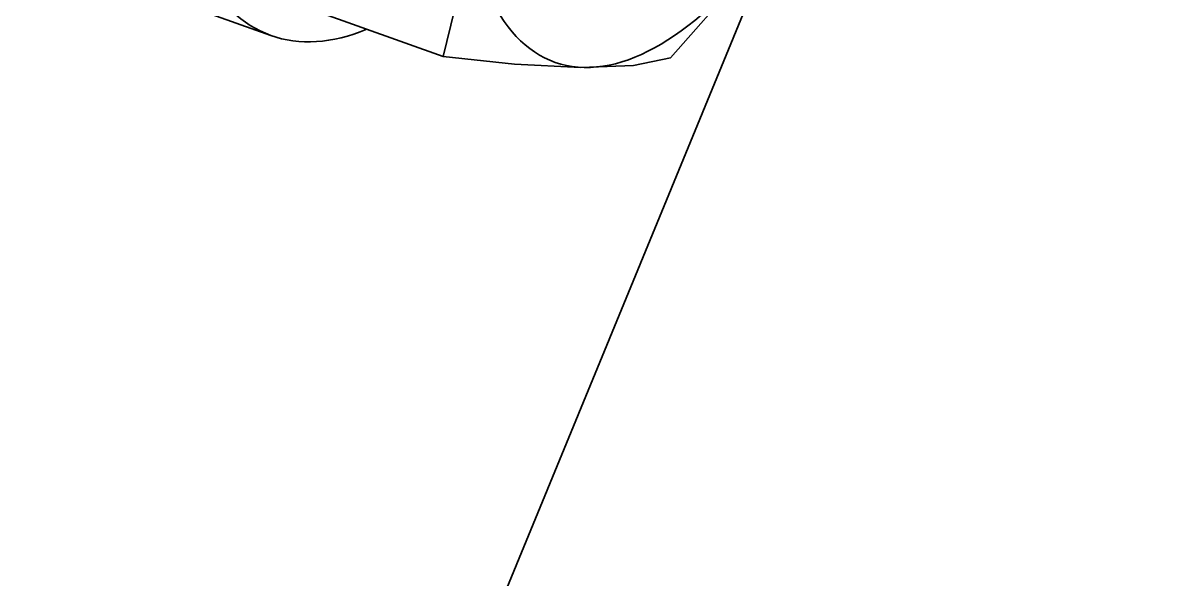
# Model space of a CAD drawing. Header units: millimetres. Extents: x 7914 to 16415, y -883 to 305.
# Drawn here: x 9239.46 to 9253.93, y -320.93 to -313.84 of the extents above; entities that cross this region are included whole.
import ezdxf

# ---------------------------------------------------------------- set-up
doc = ezdxf.new("R2010")
doc.units = ezdxf.units.MM
doc.layers.add('word_dim', color=253, linetype='Continuous')

# ---------------------------------------------------------------- blocks, each defined once
blk = doc.blocks.new('A$C091E3375')
at = {"color": 7, "lineweight": 35}
blk.add_line((96.139, -33.38), (72.948, -89.815), dxfattribs=at)
at = {"color": 7, "lineweight": 35, "ltscale": 0.066998}
blk.add_line((84.495, -45.936), (87.017, -46.841), dxfattribs=at)
at = {"color": 7, "lineweight": 35, "ltscale": 0.035117}
blk.add_line((84.824, -46.572), (83.502, -46.097), dxfattribs=at)
at = {"color": 7, "lineweight": 35}
for points in [[(87.017, -46.841), (87.163, -46.25), (87.264, -45.635), (87.306, -45.116), (87.309, -44.58)], [(91.299, -45.16), (90.778, -45.868), (89.907, -46.856)], [(89.907, -46.856), (89.438, -46.952), (88.769, -46.98), (87.923, -46.935), (87.017, -46.841)]]:
    blk.add_lwpolyline(points, dxfattribs=at)
for centre, major_axis, start_param, end_param in [((86.816, -41.018), (-1.993, -5.553), 3.141605, 6.283197), ((90.122, -42.204), (1.689, 4.706), 2.261605, 4.216201), ((86.816, -41.018), (-1.993, -5.553), 0.000012, 0.409154)]:
    blk.add_ellipse(centre, major_axis=major_axis, ratio=0.478815, start_param=start_param, end_param=end_param, dxfattribs=at)

msp = doc.modelspace()

# ---------------------------------------------------------------- block references
at = {"layer": 'word_dim', "linetype": 'Continuous', "ltscale": 2}
msp.add_blockref('A$C091E3375', (9157.792, -267.435), dxfattribs=at)

doc.saveas('drawing.dxf')
